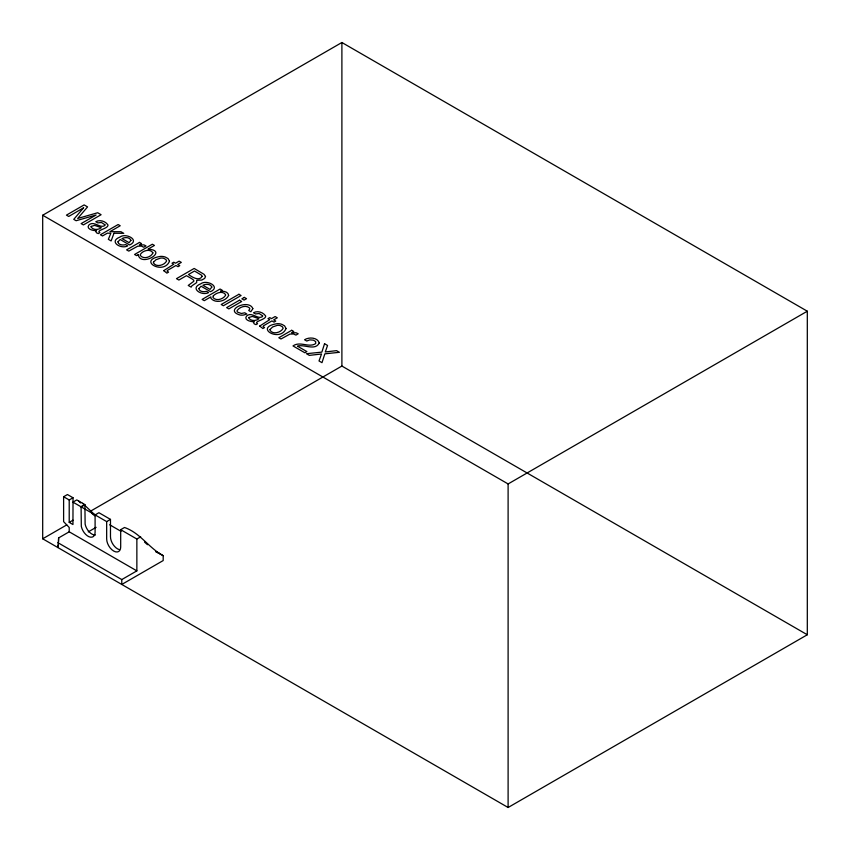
<?xml version="1.0" encoding="UTF-8"?>
<svg xmlns="http://www.w3.org/2000/svg" width="850" height="850" viewBox="0 0 850 850"><rect width="100%" height="100%" fill="white"/><g stroke="black" fill="none" stroke-linecap="round" stroke-linejoin="round"><path stroke-width="1.27" d="M119.308 549.61A9.913 5.727 60 0 1 110.479 536.701L110.479 519.392L106.664 521.592L72.951 502.138L76.776 499.928L84.904 504.624L85.127 524.153A9.913 5.727 60 0 0 95.412 535.011M106.664 521.592L106.664 538.9A9.913 5.727 60 0 0 113.677 551.044A9.913 5.727 60 0 0 120.689 546.996L120.689 529.688L124.504 527.489C140.303 532.918 148.952 548.122 163.189 555.666L163.189 560.554L121.784 584.46L121.784 579.572L136.861 570.871L136.861 539.028L140.686 536.828M58.246 545.179L57.874 547.559L58.618 537.923L69.211 531.803L136.861 570.871M42.691 215.241L341.891 42.5L807.309 311.206L807.309 634.759L508.109 807.5L42.691 538.794L42.691 215.241L508.109 483.947L807.309 311.206M69.211 531.803L69.211 527.467L63.612 521.645L63.612 496.74L67.437 494.541L73.026 497.76L72.951 524.535L69.211 522.367L69.211 499.97L73.026 497.76M84.904 504.624L81.09 506.834L81.313 526.362A9.913 5.727 60 0 0 88.995 536.733A9.913 5.727 60 0 0 95.094 532.227L95.094 514.919L98.919 512.709L110.479 519.392M69.211 522.367L73.026 520.168M42.691 538.794L66.767 524.896M90.833 510.999L341.891 366.053L807.309 634.759M88.241 531.888L96.114 527.34M81.005 506.781L83.034 505.707M155.624 551.682L159.704 553.658M63.612 496.74L69.211 499.97M120.689 529.688L136.861 539.028M109.671 524.769L121.04 531.335M156.294 551.682L163.189 555.666M57.874 542.672L121.784 579.572M95.678 515.61L82.609 503.296M91.885 513.421L94.562 515.695M144.521 542.077L147.496 544.722M78.816 501.107L80.559 502.945M508.109 483.947L508.109 807.5M341.891 42.5L341.891 366.053M58.618 537.923L58.618 541.588M252.854 308.656L250.846 311.716L248.742 310.494L249.847 308.848L249.539 307.987C245.916 304.683 239.742 306.892 237.182 310.462A3.761 2.167 0 0 0 237.692 312.194L241.389 313.48L244.747 312.8L246.851 314.022L243.992 314.936A6.258 3.612 0 0 1 239.998 314.999C223.199 310.133 248.976 298.414 252.854 308.656M163.742 270.651L166.876 273.116L168.587 272.127L167.078 271.15L167.524 270.364L175.95 265.508L178.011 266.698L179.775 265.668L177.714 264.477L181.316 262.406L179.127 261.141L175.525 263.213L173.782 262.204L172.008 263.234L173.751 264.244L163.742 270.651M259.717 326.06L262.863 328.536L264.573 327.547L263.064 326.57L263.511 325.784L271.936 320.918L273.987 322.108L275.761 321.087L273.7 319.897L277.302 317.815L275.113 316.551L271.511 318.633L269.758 317.624L267.994 318.644L269.737 319.653L259.717 326.06M117.948 241.857C118.341 245.097 123.08 245.448 125.609 244.619L127.734 245.852C121.168 249.634 108.216 241.57 119.882 237.118C125.492 232.507 140.462 239.987 129.625 244.97L120.179 239.509L117.948 241.857M198.857 288.575C199.24 291.805 203.979 292.156 206.508 291.327L208.643 292.559C202.066 296.342 189.114 288.277 200.781 283.826C206.391 279.214 221.361 286.694 210.534 291.678L201.078 286.216L198.857 288.575M104.911 224.782L104.848 225.494C100.088 228.947 93.904 220.15 88.825 225.059C85.754 229.117 93.67 231.009 96.571 230.552L95.752 231.466L96.592 232.857L98.302 233.601L99.896 232.666C95.232 230.488 107.674 228.809 107.982 225.431L107.865 224.793C105.326 221.149 99.769 219.417 95.784 221.722L97.803 222.891L101.469 222.477L104.911 224.782M262.608 315.817L262.544 316.54C257.784 319.993 251.6 311.185 246.521 316.104C243.44 320.163 251.366 322.054 254.267 321.598L253.449 322.501L254.288 323.903L255.999 324.636L257.592 323.712C252.928 321.534 265.37 319.855 265.678 316.476L265.561 315.839C263.022 312.194 257.465 310.462 253.481 312.768L255.499 313.937L259.165 313.522L262.608 315.817M153.489 262.193L153.414 262.841C156.145 267.707 164.539 265.264 166.611 260.982L165.92 259.558L163.976 258.411A4.176 2.412 0 0 0 160.586 258.102L156.028 259.686L153.489 262.193M270.056 329.492L269.971 330.129C272.701 335.006 281.095 332.562 283.167 328.27L282.487 326.846L280.532 325.709A4.176 2.412 0 0 0 277.142 325.391L272.584 326.984L270.056 329.492M205.519 276.473L204.669 278.396L201.811 280.033L196.701 280.298L196.658 282.593L191.887 285.844L191.176 287.151L188.232 285.451L193.8 281.286L193.747 280.245L191.919 278.821L186.469 275.666L178.872 280.043L176.481 278.662L194.172 268.451L204.064 274.327L205.519 276.473M152.915 252.875C151.247 257.189 143.384 259.707 140.292 255.414L140.25 254.628C142.407 250.601 150.312 248.285 152.915 252.875M138.231 254.681C140.601 267.771 169.331 250.474 148.028 249.146L154.445 245.438L152.341 244.226L134.576 254.479L136.584 255.627L138.231 254.681M169.501 261.226C163.54 275.687 136.637 260.068 160.586 256.392A7.533 4.346 0 0 1 165.506 257.146L168.045 258.581L169.501 261.226M286.057 328.525C280.107 342.986 253.194 327.356 277.142 323.68A7.533 4.346 0 0 1 282.062 324.434L284.601 325.879L286.057 328.525M91.184 226.429L91.056 227.088C93.266 230.276 98.483 230.031 101.32 227.694L94.658 225.377L91.184 226.429M248.88 317.475L248.752 318.134C250.962 321.321 256.179 321.077 259.016 318.739L252.354 316.423L248.88 317.475M130.932 240.337L129.126 242.686L121.954 238.553C124.674 237.15 129.646 236.927 130.932 240.337M211.831 287.045L210.024 289.393L202.863 285.26C205.572 283.858 210.545 283.634 211.831 287.045M202.151 276.335C199.229 281.796 191.771 276.845 188.466 274.507L194.512 271.023L201.376 275.092L202.151 276.335M319.271 342.964C315.169 351.199 304.215 343.921 297.468 346.152L306.892 351.592L304.842 352.771L292.995 345.939C300.007 340.786 308.954 348.149 315.701 343.57L315.669 341.594L313.406 340.149L309.772 339.873L306.754 341.031L304.555 339.756C308.964 336.876 317.517 337.322 319.271 342.964M228.629 295.46C225.856 301.378 215.316 303.769 210.928 298.318L210.885 296.852L204.298 300.666L202.119 299.413L220.107 289.021L222.222 290.243L220.511 291.231C223.518 290.955 228.374 291.731 228.629 295.46M324.551 343.719L321.863 352.123L306.457 353.706L309.347 355.374L321.523 354.004L319.016 360.963L321.991 362.674L324.838 353.844L339.405 352.293L336.547 350.646L325.295 351.964L327.547 345.451L324.551 343.719M113.985 233.261L111.127 240.933L108.354 239.339L110.84 233.251L107.355 233.166L102.51 235.96L100.427 234.759L118.129 224.538L120.211 225.749L109.937 231.678L120.976 231.721L123.749 233.325L113.985 233.261M213.254 295.906L212.946 297.457C216.113 301.538 223.252 299.211 225.569 295.332L225.548 294.546C222.562 290.456 216.155 292.825 213.254 295.906M83.587 207.804L73.748 219.353L76.118 220.724L96.093 215.018L81.122 223.614L83.396 224.921L101.097 214.71L97.697 212.744L77.69 218.471L87.561 206.901L84.129 204.914L66.438 215.135L68.723 216.452L83.587 207.804M139.496 242.42L126.597 249.868L128.764 251.111L137.7 246.213L141.355 246.096L143.714 247.222L145.998 245.905L143.916 244.906L139.326 244.896L141.557 243.599L139.496 242.42M238.914 294.281L221.212 304.491L223.391 305.745L241.081 295.524L238.914 294.281M239.477 300.209L226.642 307.626L228.841 308.901L241.687 301.484L239.477 300.209M244.333 297.404L241.878 298.828L244.077 300.092L246.542 298.679L244.333 297.404M291.709 330.299L278.811 337.748L280.978 338.991L289.914 334.092L293.569 333.976L295.928 335.112L298.212 333.784L296.129 332.786L291.539 332.775L293.771 331.489L291.709 330.299"/></g></svg>
